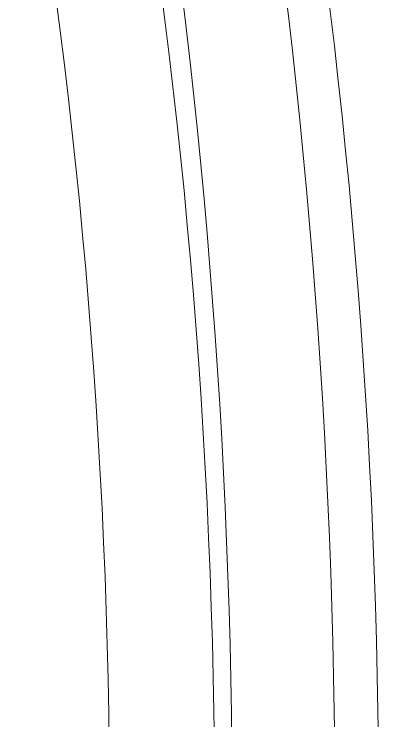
# Model space of a CAD drawing. Header units: millimetres. Extents: x 214 to 1190, y -192 to 1092.
# Drawn here: x 1043.86873 to 1043.87949, y 63.35307 to 63.37365 of the extents above; entities that cross this region are included whole.
import ezdxf

# ---------------------------------------------------------------- set-up
doc = ezdxf.new("R2010")
doc.units = ezdxf.units.MM
doc.layers.add('I-ARQ', color=8, linetype='Continuous', lineweight=0)

msp = doc.modelspace()

# ---------------------------------------------------------------- linework, layer by layer
at = {"layer": 'I-ARQ', "lineweight": 5}
for points in [[(1043.876609, 63.317755), (1043.880254, 63.339301), (1043.880254, 63.361304), (1043.876609, 63.38285)], [(1043.875444, 63.317946), (1043.878946, 63.339374), (1043.878946, 63.36123), (1043.875444, 63.382659)], [(1043.871744, 63.318021), (1043.87551, 63.339377), (1043.87551, 63.361228), (1043.871744, 63.382584)], [(1043.868731, 63.318552), (1043.872435, 63.339557), (1043.872435, 63.361047), (1043.868731, 63.382053)], [(1043.87249, 63.318429), (1043.875939, 63.339538), (1043.875939, 63.361067), (1043.87249, 63.382176)]]:
    msp.add_open_spline(points, degree=3, dxfattribs=at)

doc.saveas('drawing.dxf')
